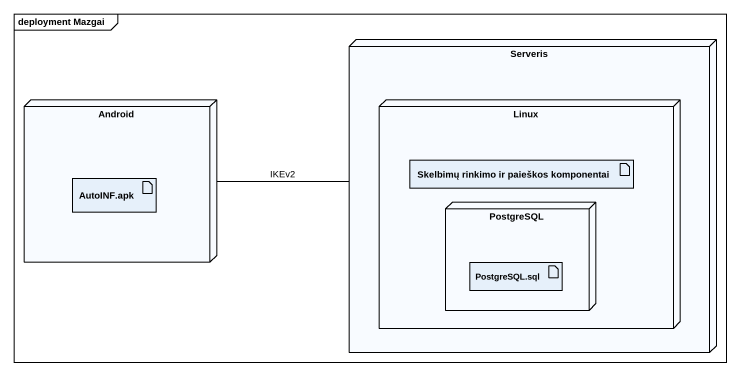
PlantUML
@startuml
mainframe deployment Mazgai
node Serveris {
  node Linux {
    artifact "Skelbimų rinkimo ir paieškos komponentai" as Skelbimų_rinkimo_ir
    node PostgreSQL {
      artifact "PostgreSQL.sql" as PostgreSQL_sql
    }
  }
}
node Android {
  artifact "AutoINF.apk" as AutoINF_apk
}
Android -right- Serveris : IKEv2
@enduml
